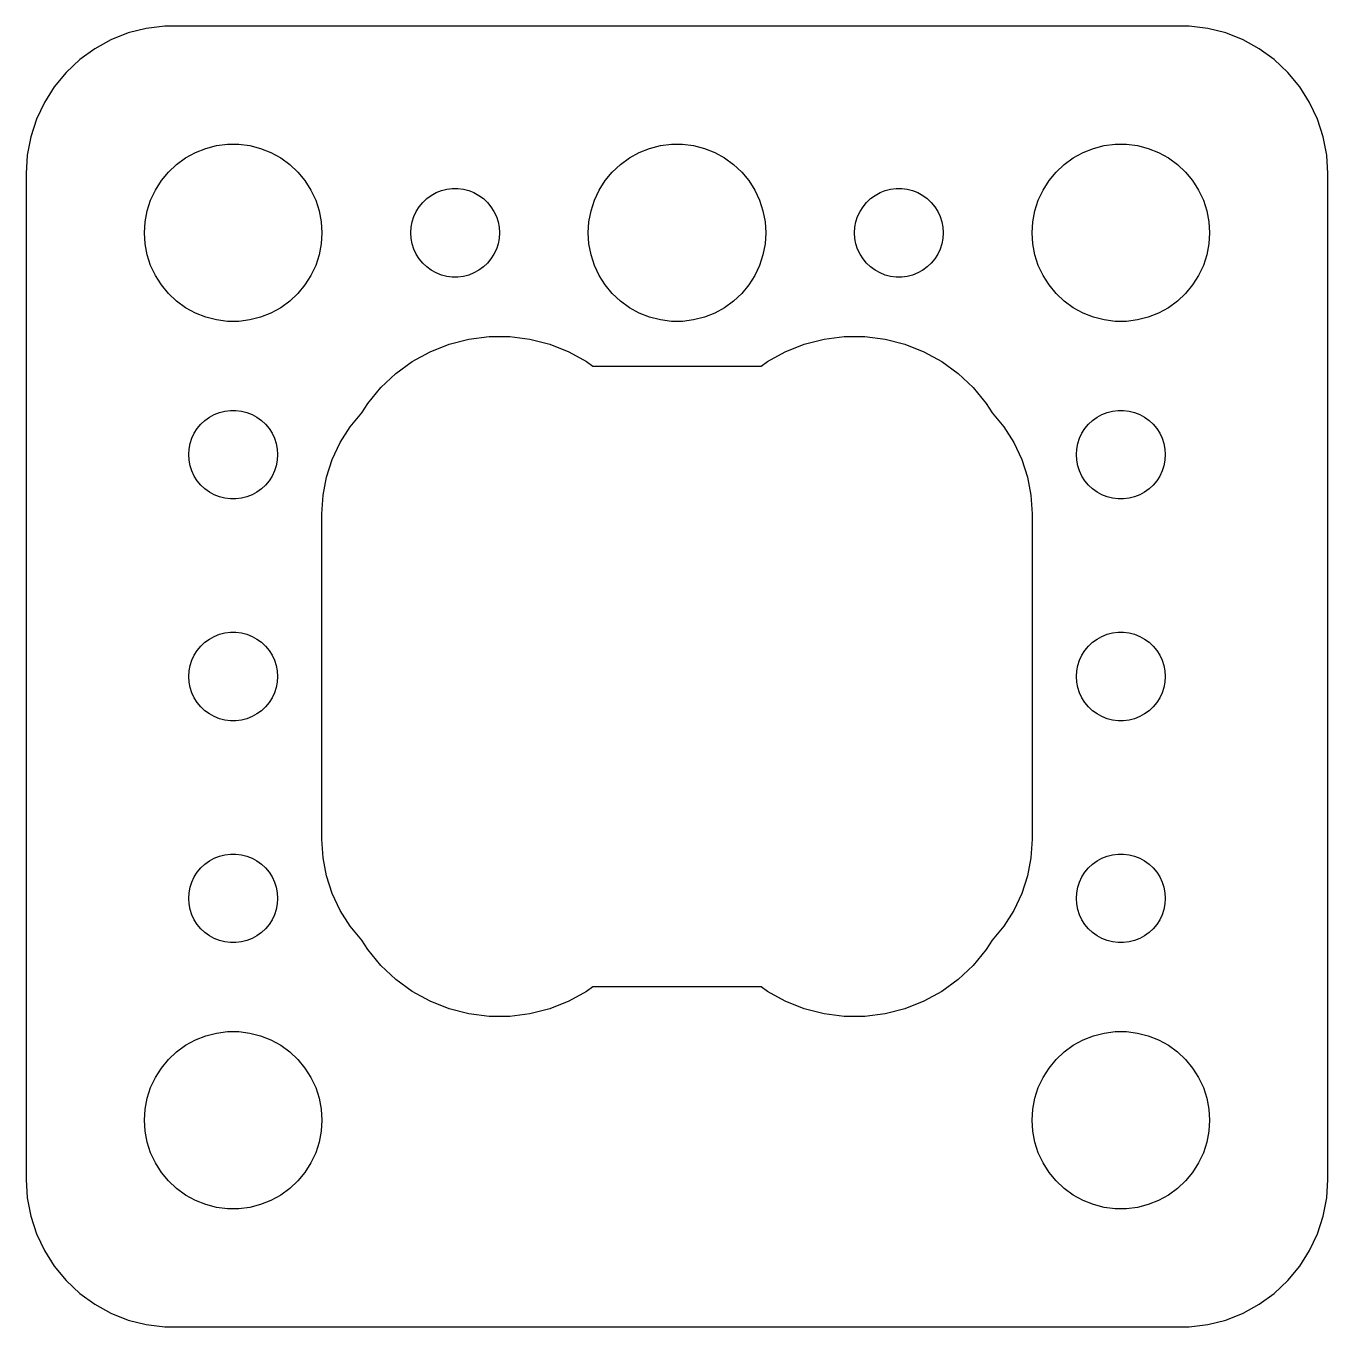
# Model space of a CAD drawing. Header units: metres. Extents: x -22 to 22, y 140 to 346.
# Drawn here: x -22 to 22, y 248.01 to 291.99 of the extents above; entities that cross this region are included whole.
import ezdxf

# ---------------------------------------------------------------- set-up
doc = ezdxf.new("R2010")
doc.units = ezdxf.units.M

msp = doc.modelspace()

# ---------------------------------------------------------------- linework, layer by layer
for p, q in [((-18.5451, 291.755), (-19.1289, 291.524)), ((-17.9369, 291.911), (-18.5451, 291.755)), ((-17.3139, 291.99), (-17.9369, 291.911)), ((17.3139, 291.99), (-17.3139, 291.99)), ((17.9369, 291.911), (17.3139, 291.99)), ((18.5451, 291.755), (17.9369, 291.911)), ((19.1289, 291.524), (18.5451, 291.755)), ((-19.1289, 291.524), (-19.6791, 291.222)), ((19.6791, 291.222), (19.1289, 291.524)), ((-20.1871, 290.853), (-20.6448, 290.423)), ((-19.6791, 291.222), (-20.1871, 290.853)), ((20.1871, 290.853), (19.6791, 291.222)), ((20.6448, 290.423), (20.1871, 290.853)), ((-20.6448, 290.423), (-21.0451, 289.939)), ((21.0451, 289.939), (20.6448, 290.423)), ((-21.0451, 289.939), (-21.3815, 289.409)), ((21.3815, 289.409), (21.0451, 289.939)), ((-21.3815, 289.409), (-21.6489, 288.841)), ((21.6489, 288.841), (21.3815, 289.409)), ((-21.6489, 288.841), (-21.8429, 288.243)), ((21.8429, 288.243), (21.6489, 288.841)), ((-21.8429, 288.243), (-21.9606, 287.627)), ((21.9606, 287.627), (21.8429, 288.243)), ((-16.2773, 287.714), (-15.927, 287.853)), ((-15.927, 287.853), (-15.5621, 287.947)), ((-15.5621, 287.947), (-15.1884, 287.994)), ((-15.1884, 287.994), (-14.8116, 287.994)), ((-14.8116, 287.994), (-14.4379, 287.947)), ((-14.4379, 287.947), (-14.0729, 287.853)), ((-14.0729, 287.853), (-13.7227, 287.714)), ((-1.27733, 287.714), (-0.92705, 287.853)), ((-0.92705, 287.853), (-0.56213, 287.947)), ((-0.56213, 287.947), (-0.18837, 287.994)), ((-0.18837, 287.994), (0.18837, 287.994)), ((0.18837, 287.994), (0.56213, 287.947)), ((0.56213, 287.947), (0.92705, 287.853)), ((0.92705, 287.853), (1.27733, 287.714)), ((13.7227, 287.714), (14.0729, 287.853)), ((14.0729, 287.853), (14.4379, 287.947)), ((14.4379, 287.947), (14.8116, 287.994)), ((14.8116, 287.994), (15.1884, 287.994)), ((15.1884, 287.994), (15.5621, 287.947)), ((15.5621, 287.947), (15.927, 287.853)), ((15.927, 287.853), (16.2773, 287.714)), ((-21.9606, 287.627), (-22, 287)), ((-16.9123, 287.312), (-16.6075, 287.533)), ((-16.6075, 287.533), (-16.2773, 287.714)), ((-13.7227, 287.714), (-13.3925, 287.533)), ((-13.3925, 287.533), (-13.0877, 287.312)), ((-1.91226, 287.312), (-1.60747, 287.533)), ((-1.60747, 287.533), (-1.27733, 287.714)), ((1.27733, 287.714), (1.60747, 287.533)), ((1.60747, 287.533), (1.91226, 287.312)), ((13.0877, 287.312), (13.3925, 287.533)), ((13.3925, 287.533), (13.7227, 287.714)), ((16.2773, 287.714), (16.6075, 287.533)), ((16.6075, 287.533), (16.9123, 287.312)), ((22, 287), (21.9606, 287.627)), ((-22, 287), (-22, 253)), ((-17.427, 286.763), (-17.1869, 287.054)), ((-17.1869, 287.054), (-16.9123, 287.312)), ((-13.0877, 287.312), (-12.8131, 287.054)), ((-12.8131, 287.054), (-12.5729, 286.763)), ((-2.42705, 286.763), (-2.1869, 287.054)), ((-2.1869, 287.054), (-1.91226, 287.312)), ((1.91226, 287.312), (2.1869, 287.054)), ((2.1869, 287.054), (2.42705, 286.763)), ((12.5729, 286.763), (12.8131, 287.054)), ((12.8131, 287.054), (13.0877, 287.312)), ((16.9123, 287.312), (17.1869, 287.054)), ((17.1869, 287.054), (17.427, 286.763)), ((22, 253), (22, 287)), ((-17.7893, 286.104), (-17.6289, 286.445)), ((-17.6289, 286.445), (-17.427, 286.763)), ((-12.5729, 286.763), (-12.3711, 286.445)), ((-12.3711, 286.445), (-12.2107, 286.104)), ((-7.96352, 286.427), (-7.78107, 286.473)), ((-7.78107, 286.473), (-7.59418, 286.497)), ((-7.59418, 286.497), (-7.40581, 286.497)), ((-7.40581, 286.497), (-7.21892, 286.473)), ((-7.21892, 286.473), (-7.03647, 286.427)), ((-2.78932, 286.104), (-2.62891, 286.445)), ((-2.62891, 286.445), (-2.42705, 286.763)), ((2.42705, 286.763), (2.62891, 286.445)), ((2.62891, 286.445), (2.78932, 286.104)), ((7.03647, 286.427), (7.21892, 286.473)), ((7.21892, 286.473), (7.40581, 286.497)), ((7.40581, 286.497), (7.59418, 286.497)), ((7.59418, 286.497), (7.78107, 286.473)), ((7.78107, 286.473), (7.96352, 286.427)), ((12.2107, 286.104), (12.3711, 286.445)), ((12.3711, 286.445), (12.5729, 286.763)), ((17.427, 286.763), (17.6289, 286.445)), ((17.6289, 286.445), (17.7893, 286.104)), ((-17.9057, 285.746), (-17.7893, 286.104)), ((-12.2107, 286.104), (-12.0942, 285.746)), ((-8.71352, 285.882), (-8.59344, 286.027)), ((-8.59344, 286.027), (-8.45613, 286.156)), ((-8.45613, 286.156), (-8.30373, 286.266)), ((-8.30373, 286.266), (-8.13866, 286.357)), ((-8.13866, 286.357), (-7.96352, 286.427)), ((-7.03647, 286.427), (-6.86133, 286.357)), ((-6.86133, 286.357), (-6.69626, 286.266)), ((-6.69626, 286.266), (-6.54385, 286.156)), ((-6.54385, 286.156), (-6.40654, 286.027)), ((-6.40654, 286.027), (-6.28647, 285.882)), ((-2.90575, 285.746), (-2.78932, 286.104)), ((2.78932, 286.104), (2.90575, 285.746)), ((6.28647, 285.882), (6.40654, 286.027)), ((6.40654, 286.027), (6.54385, 286.156)), ((6.54385, 286.156), (6.69626, 286.266)), ((6.69626, 286.266), (6.86133, 286.357)), ((6.86133, 286.357), (7.03647, 286.427)), ((7.96352, 286.427), (8.13866, 286.357)), ((8.13866, 286.357), (8.30373, 286.266)), ((8.30373, 286.266), (8.45613, 286.156)), ((8.45613, 286.156), (8.59344, 286.027)), ((8.59344, 286.027), (8.71352, 285.882)), ((12.0942, 285.746), (12.2107, 286.104)), ((17.7893, 286.104), (17.9057, 285.746)), ((-17.9763, 285.376), (-17.9057, 285.746)), ((-12.0942, 285.746), (-12.0237, 285.376)), ((-8.89465, 285.552), (-8.81445, 285.723)), ((-8.81445, 285.723), (-8.71352, 285.882)), ((-6.28647, 285.882), (-6.18553, 285.723)), ((-6.18553, 285.723), (-6.10533, 285.552)), ((-2.97633, 285.376), (-2.90575, 285.746)), ((2.90575, 285.746), (2.97633, 285.376)), ((6.10533, 285.552), (6.18553, 285.723)), ((6.18553, 285.723), (6.28647, 285.882)), ((8.71352, 285.882), (8.81445, 285.723)), ((8.81445, 285.723), (8.89465, 285.552)), ((12.0237, 285.376), (12.0942, 285.746)), ((17.9057, 285.746), (17.9763, 285.376)), ((-18, 285), (-17.9763, 285.376)), ((-12.0237, 285.376), (-12, 285)), ((-9, 285), (-8.98816, 285.188)), ((-8.98816, 285.188), (-8.95287, 285.373)), ((-8.95287, 285.373), (-8.89465, 285.552)), ((-6.10533, 285.552), (-6.04712, 285.373)), ((-6.04712, 285.373), (-6.01183, 285.188)), ((-6.01183, 285.188), (-6, 285)), ((-3, 285), (-2.97633, 285.376)), ((2.97633, 285.376), (3, 285)), ((6, 285), (6.01183, 285.188)), ((6.01183, 285.188), (6.04712, 285.373)), ((6.04712, 285.373), (6.10533, 285.552)), ((8.89465, 285.552), (8.95287, 285.373)), ((8.95287, 285.373), (8.98816, 285.188)), ((8.98816, 285.188), (9, 285)), ((12, 285), (12.0237, 285.376)), ((17.9763, 285.376), (18, 285)), ((-17.9763, 284.624), (-18, 285)), ((-12, 285), (-12.0237, 284.624)), ((-8.98816, 284.812), (-9, 285)), ((-8.95287, 284.627), (-8.98816, 284.812)), ((-6.01183, 284.812), (-6.04712, 284.627)), ((-6, 285), (-6.01183, 284.812)), ((-2.97633, 284.624), (-3, 285)), ((3, 285), (2.97633, 284.624)), ((6.01183, 284.812), (6, 285)), ((6.04712, 284.627), (6.01183, 284.812)), ((8.98816, 284.812), (8.95287, 284.627)), ((9, 285), (8.98816, 284.812)), ((12.0237, 284.624), (12, 285)), ((18, 285), (17.9763, 284.624)), ((-17.9057, 284.254), (-17.9763, 284.624)), ((-17.7893, 283.896), (-17.9057, 284.254)), ((-12.0942, 284.254), (-12.2107, 283.896)), ((-12.0237, 284.624), (-12.0942, 284.254)), ((-8.89465, 284.448), (-8.95287, 284.627)), ((-8.81445, 284.277), (-8.89465, 284.448)), ((-8.71352, 284.118), (-8.81445, 284.277)), ((-6.18553, 284.277), (-6.28647, 284.118)), ((-6.10533, 284.448), (-6.18553, 284.277)), ((-6.04712, 284.627), (-6.10533, 284.448)), ((-2.90575, 284.254), (-2.97633, 284.624)), ((-2.78932, 283.896), (-2.90575, 284.254)), ((2.90575, 284.254), (2.78932, 283.896)), ((2.97633, 284.624), (2.90575, 284.254)), ((6.10533, 284.448), (6.04712, 284.627)), ((6.18553, 284.277), (6.10533, 284.448)), ((6.28647, 284.118), (6.18553, 284.277)), ((8.81445, 284.277), (8.71352, 284.118)), ((8.89465, 284.448), (8.81445, 284.277)), ((8.95287, 284.627), (8.89465, 284.448)), ((12.0942, 284.254), (12.0237, 284.624)), ((12.2107, 283.896), (12.0942, 284.254)), ((17.9057, 284.254), (17.7893, 283.896)), ((17.9763, 284.624), (17.9057, 284.254)), ((-17.6289, 283.555), (-17.7893, 283.896)), ((-12.2107, 283.896), (-12.3711, 283.555)), ((-8.59344, 283.973), (-8.71352, 284.118)), ((-8.45613, 283.844), (-8.59344, 283.973)), ((-8.30373, 283.734), (-8.45613, 283.844)), ((-6.54385, 283.844), (-6.69626, 283.734)), ((-6.40654, 283.973), (-6.54385, 283.844)), ((-6.28647, 284.118), (-6.40654, 283.973)), ((-2.62891, 283.555), (-2.78932, 283.896)), ((2.78932, 283.896), (2.62891, 283.555)), ((6.40654, 283.973), (6.28647, 284.118)), ((6.54385, 283.844), (6.40654, 283.973)), ((6.69626, 283.734), (6.54385, 283.844)), ((8.45613, 283.844), (8.30373, 283.734)), ((8.59344, 283.973), (8.45613, 283.844)), ((8.71352, 284.118), (8.59344, 283.973)), ((12.3711, 283.555), (12.2107, 283.896)), ((17.7893, 283.896), (17.6289, 283.555)), ((-17.427, 283.237), (-17.6289, 283.555)), ((-12.3711, 283.555), (-12.5729, 283.237)), ((-8.13866, 283.643), (-8.30373, 283.734)), ((-7.96352, 283.573), (-8.13866, 283.643)), ((-7.78107, 283.527), (-7.96352, 283.573)), ((-7.59418, 283.503), (-7.78107, 283.527)), ((-7.40581, 283.503), (-7.59418, 283.503)), ((-7.21892, 283.527), (-7.40581, 283.503)), ((-7.03647, 283.573), (-7.21892, 283.527)), ((-6.86133, 283.643), (-7.03647, 283.573)), ((-6.69626, 283.734), (-6.86133, 283.643)), ((-2.42705, 283.237), (-2.62891, 283.555)), ((2.62891, 283.555), (2.42705, 283.237)), ((6.86133, 283.643), (6.69626, 283.734)), ((7.03647, 283.573), (6.86133, 283.643)), ((7.21892, 283.527), (7.03647, 283.573)), ((7.40581, 283.503), (7.21892, 283.527)), ((7.59418, 283.503), (7.40581, 283.503)), ((7.78107, 283.527), (7.59418, 283.503)), ((7.96352, 283.573), (7.78107, 283.527)), ((8.13866, 283.643), (7.96352, 283.573)), ((8.30373, 283.734), (8.13866, 283.643)), ((12.5729, 283.237), (12.3711, 283.555)), ((17.6289, 283.555), (17.427, 283.237)), ((-17.1869, 282.946), (-17.427, 283.237)), ((-16.9123, 282.688), (-17.1869, 282.946)), ((-12.8131, 282.946), (-13.0877, 282.688)), ((-12.5729, 283.237), (-12.8131, 282.946)), ((-2.1869, 282.946), (-2.42705, 283.237)), ((-1.91226, 282.688), (-2.1869, 282.946)), ((2.1869, 282.946), (1.91226, 282.688)), ((2.42705, 283.237), (2.1869, 282.946)), ((12.8131, 282.946), (12.5729, 283.237)), ((13.0877, 282.688), (12.8131, 282.946)), ((17.1869, 282.946), (16.9123, 282.688)), ((17.427, 283.237), (17.1869, 282.946)), ((-16.6075, 282.467), (-16.9123, 282.688)), ((-13.0877, 282.688), (-13.3925, 282.467)), ((-1.60747, 282.467), (-1.91226, 282.688)), ((1.91226, 282.688), (1.60747, 282.467)), ((13.3925, 282.467), (13.0877, 282.688)), ((16.9123, 282.688), (16.6075, 282.467)), ((-16.2773, 282.286), (-16.6075, 282.467)), ((-15.927, 282.147), (-16.2773, 282.286)), ((-15.5621, 282.053), (-15.927, 282.147)), ((-15.1884, 282.006), (-15.5621, 282.053)), ((-14.4379, 282.053), (-14.8116, 282.006)), ((-14.0729, 282.147), (-14.4379, 282.053)), ((-13.7227, 282.286), (-14.0729, 282.147)), ((-13.3925, 282.467), (-13.7227, 282.286)), ((-1.27733, 282.286), (-1.60747, 282.467)), ((-0.92705, 282.147), (-1.27733, 282.286)), ((-0.56213, 282.053), (-0.92705, 282.147)), ((-0.18837, 282.006), (-0.56213, 282.053)), ((0.56213, 282.053), (0.18837, 282.006)), ((0.92705, 282.147), (0.56213, 282.053)), ((1.27733, 282.286), (0.92705, 282.147)), ((1.60747, 282.467), (1.27733, 282.286)), ((13.7227, 282.286), (13.3925, 282.467)), ((14.0729, 282.147), (13.7227, 282.286)), ((14.4379, 282.053), (14.0729, 282.147)), ((14.8116, 282.006), (14.4379, 282.053)), ((15.5621, 282.053), (15.1884, 282.006)), ((15.927, 282.147), (15.5621, 282.053)), ((16.2773, 282.286), (15.927, 282.147)), ((16.6075, 282.467), (16.2773, 282.286)), ((-14.8116, 282.006), (-15.1884, 282.006)), ((0.18837, 282.006), (-0.18837, 282.006)), ((15.1884, 282.006), (14.8116, 282.006)), ((-8.34178, 280.977), (-7.69958, 281.231)), ((-7.69958, 281.231), (-7.03059, 281.403)), ((-7.03059, 281.403), (-6.34534, 281.489)), ((-6.34534, 281.489), (-5.65465, 281.489)), ((-5.65465, 281.489), (-4.96939, 281.403)), ((-4.96939, 281.403), (-4.3004, 281.231)), ((-4.3004, 281.231), (-3.6582, 280.977)), ((3.6582, 280.977), (4.3004, 281.231)), ((4.3004, 281.231), (4.96939, 281.403)), ((4.96939, 281.403), (5.65465, 281.489)), ((5.65465, 281.489), (6.34534, 281.489)), ((6.34534, 281.489), (7.03059, 281.403)), ((7.03059, 281.403), (7.69958, 281.231)), ((7.69958, 281.231), (8.34178, 280.977)), ((-8.94704, 280.644), (-8.34178, 280.977)), ((-3.6582, 280.977), (-3.05295, 280.644)), ((3.05295, 280.644), (3.6582, 280.977)), ((8.34178, 280.977), (8.94704, 280.644)), ((-9.50583, 280.238), (-8.94704, 280.644)), ((-3.05295, 280.644), (-2.84143, 280.49)), ((-2.84143, 280.49), (2.84143, 280.49)), ((2.84143, 280.49), (3.05295, 280.644)), ((8.94704, 280.644), (9.50583, 280.238)), ((-10.0093, 279.765), (-9.50583, 280.238)), ((9.50583, 280.238), (10.0093, 279.765)), ((-10.4496, 279.233), (-10.0093, 279.765)), ((10.0093, 279.765), (10.4496, 279.233)), ((-15.4635, 278.927), (-15.2811, 278.973)), ((-15.2811, 278.973), (-15.0942, 278.997)), ((-15.0942, 278.997), (-14.9058, 278.997)), ((-14.9058, 278.997), (-14.7189, 278.973)), ((-14.7189, 278.973), (-14.5365, 278.927)), ((-10.6514, 278.915), (-10.4496, 279.233)), ((10.4496, 279.233), (10.6514, 278.915)), ((14.5365, 278.927), (14.7189, 278.973)), ((14.7189, 278.973), (14.9058, 278.997)), ((14.9058, 278.997), (15.0942, 278.997)), ((15.0942, 278.997), (15.2811, 278.973)), ((15.2811, 278.973), (15.4635, 278.927)), ((-16.2135, 278.382), (-16.0934, 278.527)), ((-16.0934, 278.527), (-15.9561, 278.656)), ((-15.9561, 278.656), (-15.8037, 278.766)), ((-15.8037, 278.766), (-15.6387, 278.857)), ((-15.6387, 278.857), (-15.4635, 278.927)), ((-14.5365, 278.927), (-14.3613, 278.857)), ((-14.3613, 278.857), (-14.1963, 278.766)), ((-14.1963, 278.766), (-14.0439, 278.656)), ((-14.0439, 278.656), (-13.9065, 278.527)), ((-13.9065, 278.527), (-13.7865, 278.382)), ((-11.0451, 278.439), (-10.6514, 278.915)), ((10.6514, 278.915), (11.0451, 278.439)), ((13.7865, 278.382), (13.9065, 278.527)), ((13.9065, 278.527), (14.0439, 278.656)), ((14.0439, 278.656), (14.1963, 278.766)), ((14.1963, 278.766), (14.3613, 278.857)), ((14.3613, 278.857), (14.5365, 278.927)), ((15.4635, 278.927), (15.6387, 278.857)), ((15.6387, 278.857), (15.8037, 278.766)), ((15.8037, 278.766), (15.9561, 278.656)), ((15.9561, 278.656), (16.0934, 278.527)), ((16.0934, 278.527), (16.2135, 278.382)), ((-16.3947, 278.052), (-16.3145, 278.223)), ((-16.3145, 278.223), (-16.2135, 278.382)), ((-13.7865, 278.382), (-13.6855, 278.223)), ((-13.6855, 278.223), (-13.6053, 278.052)), ((-11.3815, 277.909), (-11.0451, 278.439)), ((11.0451, 278.439), (11.3815, 277.909)), ((13.6053, 278.052), (13.6855, 278.223)), ((13.6855, 278.223), (13.7865, 278.382)), ((16.2135, 278.382), (16.3145, 278.223)), ((16.3145, 278.223), (16.3947, 278.052)), ((-16.5, 277.5), (-16.4882, 277.688)), ((-16.4882, 277.688), (-16.4529, 277.873)), ((-16.4529, 277.873), (-16.3947, 278.052)), ((-13.6053, 278.052), (-13.5471, 277.873)), ((-13.5471, 277.873), (-13.5118, 277.688)), ((-13.5118, 277.688), (-13.5, 277.5)), ((-11.6489, 277.341), (-11.3815, 277.909)), ((11.3815, 277.909), (11.6489, 277.341)), ((13.5, 277.5), (13.5118, 277.688)), ((13.5118, 277.688), (13.5471, 277.873)), ((13.5471, 277.873), (13.6053, 278.052)), ((16.3947, 278.052), (16.4529, 277.873)), ((16.4529, 277.873), (16.4882, 277.688)), ((16.4882, 277.688), (16.5, 277.5)), ((-16.4882, 277.312), (-16.5, 277.5)), ((-16.4529, 277.127), (-16.4882, 277.312)), ((-13.5118, 277.312), (-13.5471, 277.127)), ((-13.5, 277.5), (-13.5118, 277.312)), ((-11.8429, 276.743), (-11.6489, 277.341)), ((11.6489, 277.341), (11.8429, 276.743)), ((13.5118, 277.312), (13.5, 277.5)), ((13.5471, 277.127), (13.5118, 277.312)), ((16.4882, 277.312), (16.4529, 277.127)), ((16.5, 277.5), (16.4882, 277.312)), ((-16.3947, 276.948), (-16.4529, 277.127)), ((-16.3145, 276.777), (-16.3947, 276.948)), ((-16.2135, 276.618), (-16.3145, 276.777)), ((-13.6855, 276.777), (-13.7865, 276.618)), ((-13.6053, 276.948), (-13.6855, 276.777)), ((-13.5471, 277.127), (-13.6053, 276.948)), ((13.6053, 276.948), (13.5471, 277.127)), ((13.6855, 276.777), (13.6053, 276.948)), ((13.7865, 276.618), (13.6855, 276.777)), ((16.3145, 276.777), (16.2135, 276.618)), ((16.3947, 276.948), (16.3145, 276.777)), ((16.4529, 277.127), (16.3947, 276.948)), ((-16.0934, 276.473), (-16.2135, 276.618)), ((-15.9561, 276.344), (-16.0934, 276.473)), ((-15.8037, 276.234), (-15.9561, 276.344)), ((-14.0439, 276.344), (-14.1963, 276.234)), ((-13.9065, 276.473), (-14.0439, 276.344)), ((-13.7865, 276.618), (-13.9065, 276.473)), ((-11.9606, 276.127), (-11.8429, 276.743)), ((11.8429, 276.743), (11.9606, 276.127)), ((13.9065, 276.473), (13.7865, 276.618)), ((14.0439, 276.344), (13.9065, 276.473)), ((14.1963, 276.234), (14.0439, 276.344)), ((15.9561, 276.344), (15.8037, 276.234)), ((16.0934, 276.473), (15.9561, 276.344)), ((16.2135, 276.618), (16.0934, 276.473)), ((-15.6387, 276.143), (-15.8037, 276.234)), ((-15.4635, 276.073), (-15.6387, 276.143)), ((-15.2811, 276.027), (-15.4635, 276.073)), ((-15.0942, 276.003), (-15.2811, 276.027)), ((-14.9058, 276.003), (-15.0942, 276.003)), ((-14.7189, 276.027), (-14.9058, 276.003)), ((-14.5365, 276.073), (-14.7189, 276.027)), ((-14.3613, 276.143), (-14.5365, 276.073)), ((-14.1963, 276.234), (-14.3613, 276.143)), ((-12, 275.5), (-11.9606, 276.127)), ((11.9606, 276.127), (12, 275.5)), ((14.3613, 276.143), (14.1963, 276.234)), ((14.5365, 276.073), (14.3613, 276.143)), ((14.7189, 276.027), (14.5365, 276.073)), ((14.9058, 276.003), (14.7189, 276.027)), ((15.0942, 276.003), (14.9058, 276.003)), ((15.2811, 276.027), (15.0942, 276.003)), ((15.4635, 276.073), (15.2811, 276.027)), ((15.6387, 276.143), (15.4635, 276.073)), ((15.8037, 276.234), (15.6387, 276.143)), ((-12, 264.5), (-12, 275.5)), ((12, 275.5), (12, 264.5)), ((-15.2811, 271.473), (-15.0942, 271.497)), ((-15.0942, 271.497), (-14.9058, 271.497)), ((-14.9058, 271.497), (-14.7189, 271.473)), ((14.7189, 271.473), (14.9058, 271.497)), ((14.9058, 271.497), (15.0942, 271.497)), ((15.0942, 271.497), (15.2811, 271.473)), ((-16.0934, 271.027), (-15.9561, 271.156)), ((-15.9561, 271.156), (-15.8037, 271.266)), ((-15.8037, 271.266), (-15.6387, 271.357)), ((-15.6387, 271.357), (-15.4635, 271.427)), ((-15.4635, 271.427), (-15.2811, 271.473)), ((-14.7189, 271.473), (-14.5365, 271.427)), ((-14.5365, 271.427), (-14.3613, 271.357)), ((-14.3613, 271.357), (-14.1963, 271.266)), ((-14.1963, 271.266), (-14.0439, 271.156)), ((-14.0439, 271.156), (-13.9065, 271.027)), ((13.9065, 271.027), (14.0439, 271.156)), ((14.0439, 271.156), (14.1963, 271.266)), ((14.1963, 271.266), (14.3613, 271.357)), ((14.3613, 271.357), (14.5365, 271.427)), ((14.5365, 271.427), (14.7189, 271.473)), ((15.2811, 271.473), (15.4635, 271.427)), ((15.4635, 271.427), (15.6387, 271.357)), ((15.6387, 271.357), (15.8037, 271.266)), ((15.8037, 271.266), (15.9561, 271.156)), ((15.9561, 271.156), (16.0934, 271.027)), ((-16.3947, 270.552), (-16.3145, 270.723)), ((-16.3145, 270.723), (-16.2135, 270.882)), ((-16.2135, 270.882), (-16.0934, 271.027)), ((-13.9065, 271.027), (-13.7865, 270.882)), ((-13.7865, 270.882), (-13.6855, 270.723)), ((-13.6855, 270.723), (-13.6053, 270.552)), ((13.6053, 270.552), (13.6855, 270.723)), ((13.6855, 270.723), (13.7865, 270.882)), ((13.7865, 270.882), (13.9065, 271.027)), ((16.0934, 271.027), (16.2135, 270.882)), ((16.2135, 270.882), (16.3145, 270.723)), ((16.3145, 270.723), (16.3947, 270.552)), ((-16.5, 270), (-16.4882, 270.188)), ((-16.4882, 270.188), (-16.4529, 270.373)), ((-16.4529, 270.373), (-16.3947, 270.552)), ((-13.6053, 270.552), (-13.5471, 270.373)), ((-13.5471, 270.373), (-13.5118, 270.188)), ((-13.5118, 270.188), (-13.5, 270)), ((13.5, 270), (13.5118, 270.188)), ((13.5118, 270.188), (13.5471, 270.373)), ((13.5471, 270.373), (13.6053, 270.552)), ((16.3947, 270.552), (16.4529, 270.373)), ((16.4529, 270.373), (16.4882, 270.188)), ((16.4882, 270.188), (16.5, 270)), ((-16.4882, 269.812), (-16.5, 270)), ((-16.4529, 269.627), (-16.4882, 269.812)), ((-13.5118, 269.812), (-13.5471, 269.627)), ((-13.5, 270), (-13.5118, 269.812)), ((13.5118, 269.812), (13.5, 270)), ((13.5471, 269.627), (13.5118, 269.812)), ((16.4882, 269.812), (16.4529, 269.627)), ((16.5, 270), (16.4882, 269.812)), ((-16.3947, 269.448), (-16.4529, 269.627)), ((-16.3145, 269.277), (-16.3947, 269.448)), ((-13.6053, 269.448), (-13.6855, 269.277)), ((-13.5471, 269.627), (-13.6053, 269.448)), ((13.6053, 269.448), (13.5471, 269.627)), ((13.6855, 269.277), (13.6053, 269.448)), ((16.3947, 269.448), (16.3145, 269.277)), ((16.4529, 269.627), (16.3947, 269.448)), ((-16.2135, 269.118), (-16.3145, 269.277)), ((-16.0934, 268.973), (-16.2135, 269.118)), ((-15.9561, 268.844), (-16.0934, 268.973)), ((-15.8037, 268.734), (-15.9561, 268.844)), ((-14.0439, 268.844), (-14.1963, 268.734)), ((-13.9065, 268.973), (-14.0439, 268.844)), ((-13.7865, 269.118), (-13.9065, 268.973)), ((-13.6855, 269.277), (-13.7865, 269.118)), ((13.7865, 269.118), (13.6855, 269.277)), ((13.9065, 268.973), (13.7865, 269.118)), ((14.0439, 268.844), (13.9065, 268.973)), ((14.1963, 268.734), (14.0439, 268.844)), ((15.9561, 268.844), (15.8037, 268.734)), ((16.0934, 268.973), (15.9561, 268.844)), ((16.2135, 269.118), (16.0934, 268.973)), ((16.3145, 269.277), (16.2135, 269.118)), ((-15.6387, 268.643), (-15.8037, 268.734)), ((-15.4635, 268.573), (-15.6387, 268.643)), ((-15.2811, 268.527), (-15.4635, 268.573)), ((-15.0942, 268.503), (-15.2811, 268.527)), ((-14.9058, 268.503), (-15.0942, 268.503)), ((-14.7189, 268.527), (-14.9058, 268.503)), ((-14.5365, 268.573), (-14.7189, 268.527)), ((-14.3613, 268.643), (-14.5365, 268.573)), ((-14.1963, 268.734), (-14.3613, 268.643)), ((14.3613, 268.643), (14.1963, 268.734)), ((14.5365, 268.573), (14.3613, 268.643)), ((14.7189, 268.527), (14.5365, 268.573)), ((14.9058, 268.503), (14.7189, 268.527)), ((15.0942, 268.503), (14.9058, 268.503)), ((15.2811, 268.527), (15.0942, 268.503)), ((15.4635, 268.573), (15.2811, 268.527)), ((15.6387, 268.643), (15.4635, 268.573)), ((15.8037, 268.734), (15.6387, 268.643)), ((-11.9606, 263.873), (-12, 264.5)), ((12, 264.5), (11.9606, 263.873)), ((-16.0934, 263.527), (-15.9561, 263.656)), ((-15.9561, 263.656), (-15.8037, 263.766)), ((-15.8037, 263.766), (-15.6387, 263.857)), ((-15.6387, 263.857), (-15.4635, 263.927)), ((-15.4635, 263.927), (-15.2811, 263.973)), ((-15.2811, 263.973), (-15.0942, 263.997)), ((-15.0942, 263.997), (-14.9058, 263.997)), ((-14.9058, 263.997), (-14.7189, 263.973)), ((-14.7189, 263.973), (-14.5365, 263.927)), ((-14.5365, 263.927), (-14.3613, 263.857)), ((-14.3613, 263.857), (-14.1963, 263.766)), ((-14.1963, 263.766), (-14.0439, 263.656)), ((-14.0439, 263.656), (-13.9065, 263.527)), ((-11.8429, 263.257), (-11.9606, 263.873)), ((11.9606, 263.873), (11.8429, 263.257)), ((13.9065, 263.527), (14.0439, 263.656)), ((14.0439, 263.656), (14.1963, 263.766)), ((14.1963, 263.766), (14.3613, 263.857)), ((14.3613, 263.857), (14.5365, 263.927)), ((14.5365, 263.927), (14.7189, 263.973)), ((14.7189, 263.973), (14.9058, 263.997)), ((14.9058, 263.997), (15.0942, 263.997)), ((15.0942, 263.997), (15.2811, 263.973)), ((15.2811, 263.973), (15.4635, 263.927)), ((15.4635, 263.927), (15.6387, 263.857)), ((15.6387, 263.857), (15.8037, 263.766)), ((15.8037, 263.766), (15.9561, 263.656)), ((15.9561, 263.656), (16.0934, 263.527)), ((-16.3947, 263.052), (-16.3145, 263.223)), ((-16.3145, 263.223), (-16.2135, 263.382)), ((-16.2135, 263.382), (-16.0934, 263.527)), ((-13.9065, 263.527), (-13.7865, 263.382)), ((-13.7865, 263.382), (-13.6855, 263.223)), ((-13.6855, 263.223), (-13.6053, 263.052)), ((-11.6489, 262.659), (-11.8429, 263.257)), ((11.8429, 263.257), (11.6489, 262.659)), ((13.6053, 263.052), (13.6855, 263.223)), ((13.6855, 263.223), (13.7865, 263.382)), ((13.7865, 263.382), (13.9065, 263.527)), ((16.0934, 263.527), (16.2135, 263.382)), ((16.2135, 263.382), (16.3145, 263.223)), ((16.3145, 263.223), (16.3947, 263.052)), ((-16.5, 262.5), (-16.4882, 262.688)), ((-16.4882, 262.688), (-16.4529, 262.873)), ((-16.4529, 262.873), (-16.3947, 263.052)), ((-13.6053, 263.052), (-13.5471, 262.873)), ((-13.5471, 262.873), (-13.5118, 262.688)), ((-13.5118, 262.688), (-13.5, 262.5)), ((13.5, 262.5), (13.5118, 262.688)), ((13.5118, 262.688), (13.5471, 262.873)), ((13.5471, 262.873), (13.6053, 263.052)), ((16.3947, 263.052), (16.4529, 262.873)), ((16.4529, 262.873), (16.4882, 262.688)), ((16.4882, 262.688), (16.5, 262.5)), ((-16.4882, 262.312), (-16.5, 262.5)), ((-16.4529, 262.127), (-16.4882, 262.312)), ((-13.5118, 262.312), (-13.5471, 262.127)), ((-13.5, 262.5), (-13.5118, 262.312)), ((-11.3815, 262.091), (-11.6489, 262.659)), ((11.6489, 262.659), (11.3815, 262.091)), ((13.5118, 262.312), (13.5, 262.5)), ((13.5471, 262.127), (13.5118, 262.312)), ((16.4882, 262.312), (16.4529, 262.127)), ((16.5, 262.5), (16.4882, 262.312)), ((-16.3947, 261.948), (-16.4529, 262.127)), ((-16.3145, 261.777), (-16.3947, 261.948)), ((-13.6053, 261.948), (-13.6855, 261.777)), ((-13.5471, 262.127), (-13.6053, 261.948)), ((-11.0451, 261.561), (-11.3815, 262.091)), ((11.3815, 262.091), (11.0451, 261.561)), ((13.6053, 261.948), (13.5471, 262.127)), ((13.6855, 261.777), (13.6053, 261.948)), ((16.3947, 261.948), (16.3145, 261.777)), ((16.4529, 262.127), (16.3947, 261.948)), ((-16.2135, 261.618), (-16.3145, 261.777)), ((-16.0934, 261.473), (-16.2135, 261.618)), ((-15.9561, 261.344), (-16.0934, 261.473)), ((-13.9065, 261.473), (-14.0439, 261.344)), ((-13.7865, 261.618), (-13.9065, 261.473)), ((-13.6855, 261.777), (-13.7865, 261.618)), ((-10.6514, 261.085), (-11.0451, 261.561)), ((11.0451, 261.561), (10.6514, 261.085)), ((13.7865, 261.618), (13.6855, 261.777)), ((13.9065, 261.473), (13.7865, 261.618)), ((14.0439, 261.344), (13.9065, 261.473)), ((16.0934, 261.473), (15.9561, 261.344)), ((16.2135, 261.618), (16.0934, 261.473)), ((16.3145, 261.777), (16.2135, 261.618)), ((-15.8037, 261.234), (-15.9561, 261.344)), ((-15.6387, 261.143), (-15.8037, 261.234)), ((-15.4635, 261.073), (-15.6387, 261.143)), ((-15.2811, 261.027), (-15.4635, 261.073)), ((-15.0942, 261.003), (-15.2811, 261.027)), ((-14.9058, 261.003), (-15.0942, 261.003)), ((-14.7189, 261.027), (-14.9058, 261.003)), ((-14.5365, 261.073), (-14.7189, 261.027)), ((-14.3613, 261.143), (-14.5365, 261.073)), ((-14.1963, 261.234), (-14.3613, 261.143)), ((-14.0439, 261.344), (-14.1963, 261.234)), ((-10.4496, 260.767), (-10.6514, 261.085)), ((10.6514, 261.085), (10.4496, 260.767)), ((14.1963, 261.234), (14.0439, 261.344)), ((14.3613, 261.143), (14.1963, 261.234)), ((14.5365, 261.073), (14.3613, 261.143)), ((14.7189, 261.027), (14.5365, 261.073)), ((14.9058, 261.003), (14.7189, 261.027)), ((15.0942, 261.003), (14.9058, 261.003)), ((15.2811, 261.027), (15.0942, 261.003)), ((15.4635, 261.073), (15.2811, 261.027)), ((15.6387, 261.143), (15.4635, 261.073)), ((15.8037, 261.234), (15.6387, 261.143)), ((15.9561, 261.344), (15.8037, 261.234)), ((-10.0093, 260.235), (-10.4496, 260.767)), ((10.4496, 260.767), (10.0093, 260.235)), ((-9.50583, 259.762), (-10.0093, 260.235)), ((10.0093, 260.235), (9.50583, 259.762)), ((-8.94704, 259.356), (-9.50583, 259.762)), ((9.50583, 259.762), (8.94704, 259.356)), ((-8.34178, 259.023), (-8.94704, 259.356)), ((-3.05295, 259.356), (-3.6582, 259.023)), ((-2.84143, 259.51), (-3.05295, 259.356)), ((2.84143, 259.51), (-2.84143, 259.51)), ((3.05295, 259.356), (2.84143, 259.51)), ((3.6582, 259.023), (3.05295, 259.356)), ((8.94704, 259.356), (8.34178, 259.023)), ((-7.69958, 258.769), (-8.34178, 259.023)), ((-7.03059, 258.597), (-7.69958, 258.769)), ((-4.3004, 258.769), (-4.96939, 258.597)), ((-3.6582, 259.023), (-4.3004, 258.769)), ((4.3004, 258.769), (3.6582, 259.023)), ((4.96939, 258.597), (4.3004, 258.769)), ((7.69958, 258.769), (7.03059, 258.597)), ((8.34178, 259.023), (7.69958, 258.769)), ((-6.34534, 258.511), (-7.03059, 258.597)), ((-5.65465, 258.511), (-6.34534, 258.511)), ((-4.96939, 258.597), (-5.65465, 258.511)), ((5.65465, 258.511), (4.96939, 258.597)), ((6.34534, 258.511), (5.65465, 258.511)), ((7.03059, 258.597), (6.34534, 258.511)), ((-16.2773, 257.714), (-15.927, 257.853)), ((-15.927, 257.853), (-15.5621, 257.947)), ((-15.5621, 257.947), (-15.1884, 257.994)), ((-15.1884, 257.994), (-14.8116, 257.994)), ((-14.8116, 257.994), (-14.4379, 257.947)), ((-14.4379, 257.947), (-14.0729, 257.853)), ((-14.0729, 257.853), (-13.7227, 257.714)), ((13.7227, 257.714), (14.0729, 257.853)), ((14.0729, 257.853), (14.4379, 257.947)), ((14.4379, 257.947), (14.8116, 257.994)), ((14.8116, 257.994), (15.1884, 257.994)), ((15.1884, 257.994), (15.5621, 257.947)), ((15.5621, 257.947), (15.927, 257.853)), ((15.927, 257.853), (16.2773, 257.714)), ((-16.9123, 257.312), (-16.6075, 257.533)), ((-16.6075, 257.533), (-16.2773, 257.714)), ((-13.7227, 257.714), (-13.3925, 257.533)), ((-13.3925, 257.533), (-13.0877, 257.312)), ((13.0877, 257.312), (13.3925, 257.533)), ((13.3925, 257.533), (13.7227, 257.714)), ((16.2773, 257.714), (16.6075, 257.533)), ((16.6075, 257.533), (16.9123, 257.312)), ((-17.427, 256.763), (-17.1869, 257.054)), ((-17.1869, 257.054), (-16.9123, 257.312)), ((-13.0877, 257.312), (-12.8131, 257.054)), ((-12.8131, 257.054), (-12.5729, 256.763)), ((12.5729, 256.763), (12.8131, 257.054)), ((12.8131, 257.054), (13.0877, 257.312)), ((16.9123, 257.312), (17.1869, 257.054)), ((17.1869, 257.054), (17.427, 256.763)), ((-17.6289, 256.445), (-17.427, 256.763)), ((-12.5729, 256.763), (-12.3711, 256.445)), ((12.3711, 256.445), (12.5729, 256.763)), ((17.427, 256.763), (17.6289, 256.445)), ((-17.9057, 255.746), (-17.7893, 256.104)), ((-17.7893, 256.104), (-17.6289, 256.445)), ((-12.3711, 256.445), (-12.2107, 256.104)), ((-12.2107, 256.104), (-12.0942, 255.746)), ((12.0942, 255.746), (12.2107, 256.104)), ((12.2107, 256.104), (12.3711, 256.445)), ((17.6289, 256.445), (17.7893, 256.104)), ((17.7893, 256.104), (17.9057, 255.746)), ((-17.9763, 255.376), (-17.9057, 255.746)), ((-12.0942, 255.746), (-12.0237, 255.376)), ((12.0237, 255.376), (12.0942, 255.746)), ((17.9057, 255.746), (17.9763, 255.376)), ((-18, 255), (-17.9763, 255.376)), ((-12.0237, 255.376), (-12, 255)), ((12, 255), (12.0237, 255.376)), ((17.9763, 255.376), (18, 255)), ((-17.9763, 254.624), (-18, 255)), ((-12, 255), (-12.0237, 254.624)), ((12.0237, 254.624), (12, 255)), ((18, 255), (17.9763, 254.624)), ((-17.9057, 254.254), (-17.9763, 254.624)), ((-12.0237, 254.624), (-12.0942, 254.254)), ((12.0942, 254.254), (12.0237, 254.624)), ((17.9763, 254.624), (17.9057, 254.254)), ((-17.7893, 253.896), (-17.9057, 254.254)), ((-17.6289, 253.555), (-17.7893, 253.896)), ((-12.2107, 253.896), (-12.3711, 253.555)), ((-12.0942, 254.254), (-12.2107, 253.896)), ((12.2107, 253.896), (12.0942, 254.254)), ((12.3711, 253.555), (12.2107, 253.896)), ((17.7893, 253.896), (17.6289, 253.555)), ((17.9057, 254.254), (17.7893, 253.896)), ((-17.427, 253.237), (-17.6289, 253.555)), ((-12.3711, 253.555), (-12.5729, 253.237)), ((12.5729, 253.237), (12.3711, 253.555)), ((17.6289, 253.555), (17.427, 253.237)), ((-22, 253), (-21.9606, 252.373)), ((-17.1869, 252.946), (-17.427, 253.237)), ((-12.5729, 253.237), (-12.8131, 252.946)), ((12.8131, 252.946), (12.5729, 253.237)), ((17.427, 253.237), (17.1869, 252.946)), ((21.9606, 252.373), (22, 253)), ((-16.9123, 252.688), (-17.1869, 252.946)), ((-16.6075, 252.467), (-16.9123, 252.688)), ((-13.0877, 252.688), (-13.3925, 252.467)), ((-12.8131, 252.946), (-13.0877, 252.688)), ((13.0877, 252.688), (12.8131, 252.946)), ((13.3925, 252.467), (13.0877, 252.688)), ((16.9123, 252.688), (16.6075, 252.467)), ((17.1869, 252.946), (16.9123, 252.688)), ((-21.9606, 252.373), (-21.8429, 251.757)), ((-16.2773, 252.286), (-16.6075, 252.467)), ((-15.927, 252.147), (-16.2773, 252.286)), ((-15.5621, 252.053), (-15.927, 252.147)), ((-14.0729, 252.147), (-14.4379, 252.053)), ((-13.7227, 252.286), (-14.0729, 252.147)), ((-13.3925, 252.467), (-13.7227, 252.286)), ((13.7227, 252.286), (13.3925, 252.467)), ((14.0729, 252.147), (13.7227, 252.286)), ((14.4379, 252.053), (14.0729, 252.147)), ((15.927, 252.147), (15.5621, 252.053)), ((16.2773, 252.286), (15.927, 252.147)), ((16.6075, 252.467), (16.2773, 252.286)), ((21.8429, 251.757), (21.9606, 252.373)), ((-21.8429, 251.757), (-21.6489, 251.159)), ((-15.1884, 252.006), (-15.5621, 252.053)), ((-14.8116, 252.006), (-15.1884, 252.006)), ((-14.4379, 252.053), (-14.8116, 252.006)), ((14.8116, 252.006), (14.4379, 252.053)), ((15.1884, 252.006), (14.8116, 252.006)), ((15.5621, 252.053), (15.1884, 252.006)), ((21.6489, 251.159), (21.8429, 251.757)), ((-21.6489, 251.159), (-21.3815, 250.591)), ((21.3815, 250.591), (21.6489, 251.159)), ((-21.3815, 250.591), (-21.0451, 250.061)), ((21.0451, 250.061), (21.3815, 250.591)), ((-21.0451, 250.061), (-20.6448, 249.577)), ((20.6448, 249.577), (21.0451, 250.061)), ((-20.6448, 249.577), (-20.1871, 249.147)), ((20.1871, 249.147), (20.6448, 249.577)), ((-20.1871, 249.147), (-19.6791, 248.778)), ((19.6791, 248.778), (20.1871, 249.147)), ((-19.6791, 248.778), (-19.1289, 248.476)), ((19.1289, 248.476), (19.6791, 248.778)), ((-19.1289, 248.476), (-18.5451, 248.245)), ((-18.5451, 248.245), (-17.9369, 248.089)), ((17.9369, 248.089), (18.5451, 248.245)), ((18.5451, 248.245), (19.1289, 248.476)), ((-17.9369, 248.089), (-17.3139, 248.01)), ((-17.3139, 248.01), (17.3139, 248.01)), ((17.3139, 248.01), (17.9369, 248.089))]:
    msp.add_line(p, q)

doc.saveas('drawing.dxf')
